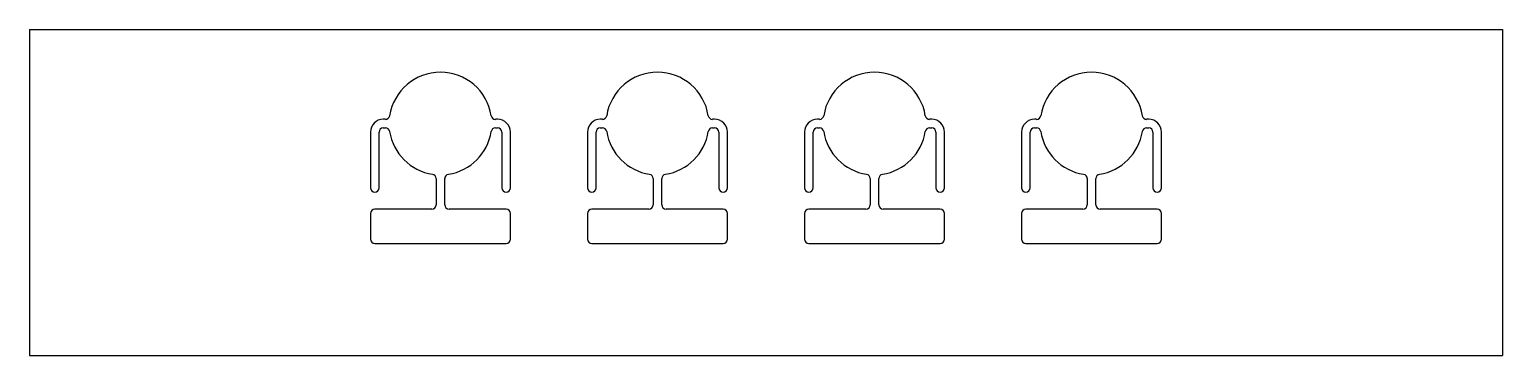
# Model space of a CAD drawing. Extents: x -1.69 to 1.69, y 0 to 0.75.
import ezdxf

# ---------------------------------------------------------------- set-up
doc = ezdxf.new("R2010")
doc.units = 0
doc.layers.get('0').update_dxf_attribs({"linetype": 'CONTINUOUS'})

msp = doc.modelspace()

# ---------------------------------------------------------------- linework, layer by layer
at = {"color": 7, "linetype": 'CONTINUOUS'}
for p, q in [((-1.6929, 0.75), (1.6929, 0.75)), ((-1.6929, 0.75), (-1.6929, 0)), ((1.6929, 0.75), (1.6929, 0)), ((-0.8747, 0.5433), (-0.8796, 0.5433)), ((-0.617, 0.5433), (-0.6219, 0.5433)), ((-0.3759, 0.5433), (-0.3808, 0.5433)), ((-0.1181, 0.5433), (-0.123, 0.5433)), ((0.123, 0.5433), (0.1181, 0.5433)), ((0.3808, 0.5433), (0.3759, 0.5433)), ((0.6219, 0.5433), (0.617, 0.5433)), ((0.8796, 0.5433), (0.8747, 0.5433)), ((-0.9092, 0.5138), (-0.9092, 0.3858)), ((-0.8895, 0.3858), (-0.8895, 0.5138)), ((-0.8796, 0.5236), (-0.8747, 0.5236)), ((-0.6219, 0.5236), (-0.617, 0.5236)), ((-0.6071, 0.5138), (-0.6071, 0.3858)), ((-0.5875, 0.3858), (-0.5875, 0.5138)), ((-0.4103, 0.5138), (-0.4103, 0.3858)), ((-0.3906, 0.3858), (-0.3906, 0.5138)), ((-0.3808, 0.5236), (-0.3759, 0.5236)), ((-0.123, 0.5236), (-0.1181, 0.5236)), ((-0.1083, 0.5138), (-0.1083, 0.3858)), ((-0.0886, 0.3858), (-0.0886, 0.5138)), ((0.0886, 0.5138), (0.0886, 0.3858)), ((0.1083, 0.3858), (0.1083, 0.5138)), ((0.1181, 0.5236), (0.123, 0.5236)), ((0.3759, 0.5236), (0.3808, 0.5236)), ((0.3906, 0.5138), (0.3906, 0.3858)), ((0.4103, 0.3858), (0.4103, 0.5138)), ((0.5875, 0.5138), (0.5875, 0.3858)), ((0.6071, 0.3858), (0.6071, 0.5138)), ((0.617, 0.5236), (0.6219, 0.5236)), ((0.8747, 0.5236), (0.8796, 0.5236)), ((0.8895, 0.5138), (0.8895, 0.3858)), ((0.9092, 0.3858), (0.9092, 0.5138)), ((-0.7582, 0.407), (-0.7582, 0.3465)), ((-0.7385, 0.3465), (-0.7385, 0.407)), ((-0.2593, 0.407), (-0.2593, 0.3465)), ((-0.2396, 0.3465), (-0.2396, 0.407)), ((0.2396, 0.407), (0.2396, 0.3465)), ((0.2593, 0.3465), (0.2593, 0.407)), ((0.7385, 0.407), (0.7385, 0.3465)), ((0.7582, 0.3465), (0.7582, 0.407)), ((-0.9092, 0.3268), (-0.9092, 0.2676)), ((-0.768, 0.3366), (-0.8993, 0.3366)), ((-0.5973, 0.3366), (-0.7286, 0.3366)), ((-0.5875, 0.2676), (-0.5875, 0.3268)), ((-0.4103, 0.3268), (-0.4103, 0.2676)), ((-0.2691, 0.3366), (-0.4004, 0.3366)), ((-0.0984, 0.3366), (-0.2298, 0.3366)), ((-0.0886, 0.2676), (-0.0886, 0.3268)), ((0.0886, 0.3268), (0.0886, 0.2676)), ((0.2298, 0.3366), (0.0984, 0.3366)), ((0.4004, 0.3366), (0.2691, 0.3366)), ((0.4103, 0.2676), (0.4103, 0.3268)), ((0.5875, 0.3268), (0.5875, 0.2676)), ((0.7286, 0.3366), (0.5973, 0.3366)), ((0.8993, 0.3366), (0.768, 0.3366)), ((0.9092, 0.2676), (0.9092, 0.3268)), ((-0.8993, 0.2578), (-0.5973, 0.2578)), ((-0.4004, 0.2578), (-0.0984, 0.2578)), ((0.0984, 0.2578), (0.4004, 0.2578)), ((0.5973, 0.2578), (0.8993, 0.2578)), ((-1.6929, 0), (1.6929, 0))]:
    msp.add_line(p, q, dxfattribs=at)
for centre, radius, start, end in [((-0.7483, 0.5335), 0.1181, 8.8499, 171.1501), ((-0.2494, 0.5335), 0.1181, 8.8499, 171.1501), ((0.2494, 0.5335), 0.1181, 8.8499, 171.1501), ((0.7483, 0.5335), 0.1181, 8.8499, 171.1501), ((-0.8796, 0.5138), 0.0295, 90, 180), ((-0.8747, 0.5531), 0.00984, 270, 351.1501), ((-0.6219, 0.5531), 0.00984, 188.8499, 270), ((-0.617, 0.5138), 0.0295, 0, 90), ((-0.3808, 0.5138), 0.0295, 90, 180), ((-0.3759, 0.5531), 0.00984, 270, 351.1501), ((-0.123, 0.5531), 0.00984, 188.8499, 270), ((-0.1181, 0.5138), 0.0295, 0, 90), ((0.1181, 0.5138), 0.0295, 90, 180), ((0.123, 0.5531), 0.00984, 270, 351.1501), ((0.3759, 0.5531), 0.00984, 188.8499, 270), ((0.3808, 0.5138), 0.0295, 0, 90), ((0.617, 0.5138), 0.0295, 90, 180), ((0.6219, 0.5531), 0.00984, 270, 351.1501), ((0.8747, 0.5531), 0.00984, 188.8499, 270), ((0.8796, 0.5138), 0.0295, 0, 90), ((-0.8796, 0.5138), 0.00984, 90, 180), ((-0.8747, 0.5138), 0.00984, 8.8499, 90), ((-0.7483, 0.5335), 0.1181, 188.8499, 261.1501), ((-0.7483, 0.5335), 0.1181, 278.8499, 351.1501), ((-0.6219, 0.5138), 0.00984, 90, 171.1501), ((-0.617, 0.5138), 0.00984, 0, 90), ((-0.3808, 0.5138), 0.00984, 90, 180), ((-0.3759, 0.5138), 0.00984, 8.8499, 90), ((-0.2494, 0.5335), 0.1181, 188.8499, 261.1501), ((-0.2494, 0.5335), 0.1181, 278.8499, 351.1501), ((-0.123, 0.5138), 0.00984, 90, 171.1501), ((-0.1181, 0.5138), 0.00984, 0, 90), ((0.1181, 0.5138), 0.00984, 90, 180), ((0.123, 0.5138), 0.00984, 8.8499, 90), ((0.2494, 0.5335), 0.1181, 188.8499, 261.1501), ((0.2494, 0.5335), 0.1181, 278.8499, 351.1501), ((0.3759, 0.5138), 0.00984, 90, 171.1501), ((0.3808, 0.5138), 0.00984, 0, 90), ((0.617, 0.5138), 0.00984, 90, 180), ((0.6219, 0.5138), 0.00984, 8.8499, 90), ((0.7483, 0.5335), 0.1181, 188.8499, 261.1501), ((0.7483, 0.5335), 0.1181, 278.8499, 351.1501), ((0.8747, 0.5138), 0.00984, 90, 171.1501), ((0.8796, 0.5138), 0.00984, 0, 90), ((-0.768, 0.407), 0.00984, 0, 81.1501), ((-0.7286, 0.407), 0.00984, 98.8499, 180), ((-0.2691, 0.407), 0.00984, 0, 81.1501), ((-0.2298, 0.407), 0.00984, 98.8499, 180), ((0.2298, 0.407), 0.00984, 0, 81.1501), ((0.2691, 0.407), 0.00984, 98.8499, 180), ((0.7286, 0.407), 0.00984, 0, 81.1501), ((0.768, 0.407), 0.00984, 98.8499, 180), ((-0.8993, 0.3858), 0.00984, 180, 0), ((-0.5973, 0.3858), 0.00984, 180, 0), ((-0.4004, 0.3858), 0.00984, 180, 0), ((-0.0984, 0.3858), 0.00984, 180, 0), ((0.0984, 0.3858), 0.00984, 180, 0), ((0.4004, 0.3858), 0.00984, 180, 0), ((0.5973, 0.3858), 0.00984, 180, 0), ((0.8993, 0.3858), 0.00984, 180, 0), ((-0.768, 0.3465), 0.00984, 270, 0), ((-0.7286, 0.3465), 0.00984, 180, 270), ((-0.2691, 0.3465), 0.00984, 270, 0), ((-0.2298, 0.3465), 0.00984, 180, 270), ((0.2298, 0.3465), 0.00984, 270, 0), ((0.2691, 0.3465), 0.00984, 180, 270), ((0.7286, 0.3465), 0.00984, 270, 0), ((0.768, 0.3465), 0.00984, 180, 270), ((-0.8993, 0.3268), 0.00984, 90, 180), ((-0.5973, 0.3268), 0.00984, 0, 90), ((-0.4004, 0.3268), 0.00984, 90, 180), ((-0.0984, 0.3268), 0.00984, 0, 90), ((0.0984, 0.3268), 0.00984, 90, 180), ((0.4004, 0.3268), 0.00984, 0, 90), ((0.5973, 0.3268), 0.00984, 90, 180), ((0.8993, 0.3268), 0.00984, 0, 90), ((-0.8993, 0.2676), 0.00984, 180, 270), ((-0.5973, 0.2676), 0.00984, 270, 0), ((-0.4004, 0.2676), 0.00984, 180, 270), ((-0.0984, 0.2676), 0.00984, 270, 0), ((0.0984, 0.2676), 0.00984, 180, 270), ((0.4004, 0.2676), 0.00984, 270, 0), ((0.5973, 0.2676), 0.00984, 180, 270), ((0.8993, 0.2676), 0.00984, 270, 0)]:
    msp.add_arc(centre, radius, start, end, dxfattribs=at)

doc.saveas('drawing.dxf')
